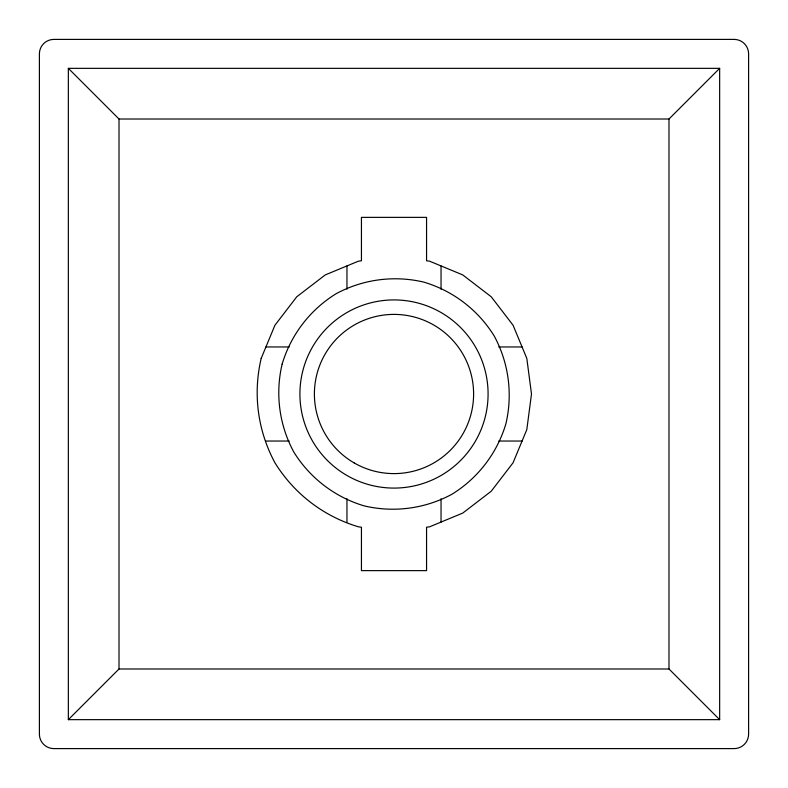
<?xml version="1.0" encoding="UTF-8"?>
<svg xmlns="http://www.w3.org/2000/svg" width="788" height="788" viewBox="0 0 788 788"><rect width="100%" height="100%" fill="white"/><g stroke="black" fill="none" stroke-linecap="round" stroke-linejoin="round"><path stroke-width="1.18" d="M68.349 719.651L119.008 668.992L119.008 119.008L68.349 68.349L68.349 719.651L719.651 719.651L719.651 68.349L68.349 68.349M119.008 119.008L668.992 119.008L719.651 68.349M265.93 346.956L289.226 346.956M498.774 346.956L522.07 346.956M265.93 441.044L289.226 441.044M498.774 441.044L522.07 441.044M119.008 668.992L668.992 668.992L719.651 719.651M668.992 119.008L668.992 668.992M441.044 265.93L441.044 289.226M441.044 498.774L441.044 522.07M346.956 265.93L346.956 289.226M346.956 498.774L346.956 522.07M261.183 358.412C252.83 393.97 257.646 430.573 274.923 462.753C294.151 493.8 323.444 516.278 358.412 526.817L361.436 527.211L361.436 570.63L426.564 570.63L426.564 527.211L429.588 526.817L462.753 513.077L491.229 491.229L513.077 462.753L526.817 429.588L531.496 394L526.817 358.412L513.077 325.247L491.229 296.771L462.753 274.923L429.588 261.183L426.564 260.789L426.564 217.37L361.436 217.37L361.436 260.789L358.412 261.183L325.247 274.923L296.771 296.771L274.923 325.247L261.183 358.412M282.153 364.036C275.101 393.764 279.218 424.998 293.727 451.898C309.763 477.912 334.752 497.08 364.036 505.847C393.764 512.899 424.998 508.782 451.898 494.273C477.912 478.237 497.08 453.248 505.847 423.964C512.899 394.236 508.782 363.002 494.273 336.102C478.237 310.088 453.248 290.92 423.964 282.153C394.236 275.101 363.002 279.218 336.102 293.727C310.088 309.763 290.92 334.752 282.153 364.036M734.13 39.4L53.87 39.4A14.47 14.47 0 0 0 39.4 53.87L39.4 734.13A14.47 14.47 0 0 0 53.87 748.6L734.13 748.6A14.47 14.47 0 0 0 748.6 734.13L748.6 53.87A14.47 14.47 0 0 0 734.13 39.4M327.473 460.527A94.077 94.077 0 0 0 484.876 418.349A94.077 94.077 0 0 0 369.651 303.124A94.077 94.077 0 0 0 327.473 460.527M354.196 462.94A79.608 79.608 0 0 0 473.608 394A79.608 79.608 0 0 0 354.196 325.06A79.608 79.608 0 0 0 354.196 462.94"/></g></svg>
